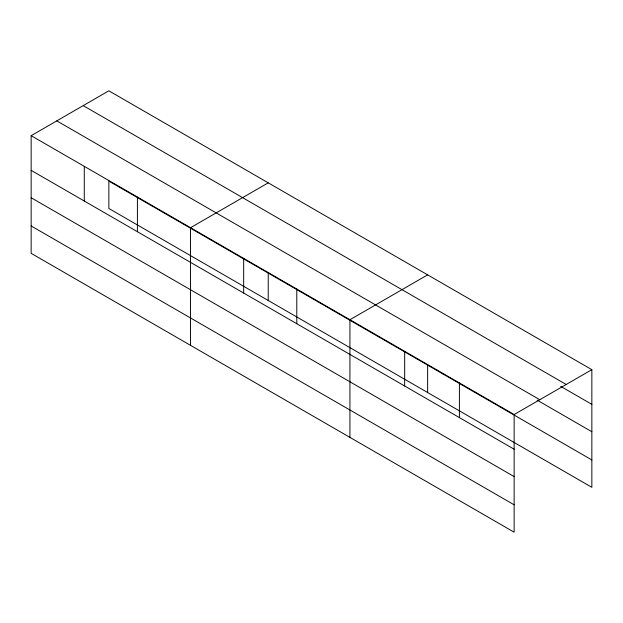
<?xml version="1.0" encoding="UTF-8"?>
<svg xmlns="http://www.w3.org/2000/svg" width="623" height="623" viewBox="0 0 623 623"><rect width="100%" height="100%" fill="white"/><g stroke="black" fill="none" stroke-linecap="round" stroke-linejoin="round"><path stroke-width="0.93" d="M514.146 476.595L514.146 414.529L31.15 135.674L31.15 253.335L514.146 532.182L514.146 476.595L31.15 197.74M591.85 459.945L108.854 181.091L108.854 208.471L591.85 487.326L591.85 369.665L108.854 90.818L31.15 135.674M268.24 182.835L190.537 227.699L190.537 345.352M427.635 274.86L349.924 319.724L349.924 437.377M514.146 414.529L591.85 369.665M83.209 105.622L566.206 384.477M560.692 386.361L591.85 404.35M56.794 120.87L539.791 399.725M537.112 400.13L591.85 431.731M31.15 170.359L514.146 449.214M31.15 225.954L514.146 504.809M459.408 382.927L459.408 417.612M427.635 365.133L427.635 392.513M404.662 351.325L404.662 386.011M296.797 289.049L296.797 323.734M268.24 273.108L268.24 300.488M243.671 258.374L243.671 293.059M137.41 197.024L137.41 231.709M84.276 166.349L84.276 201.034"/></g></svg>
